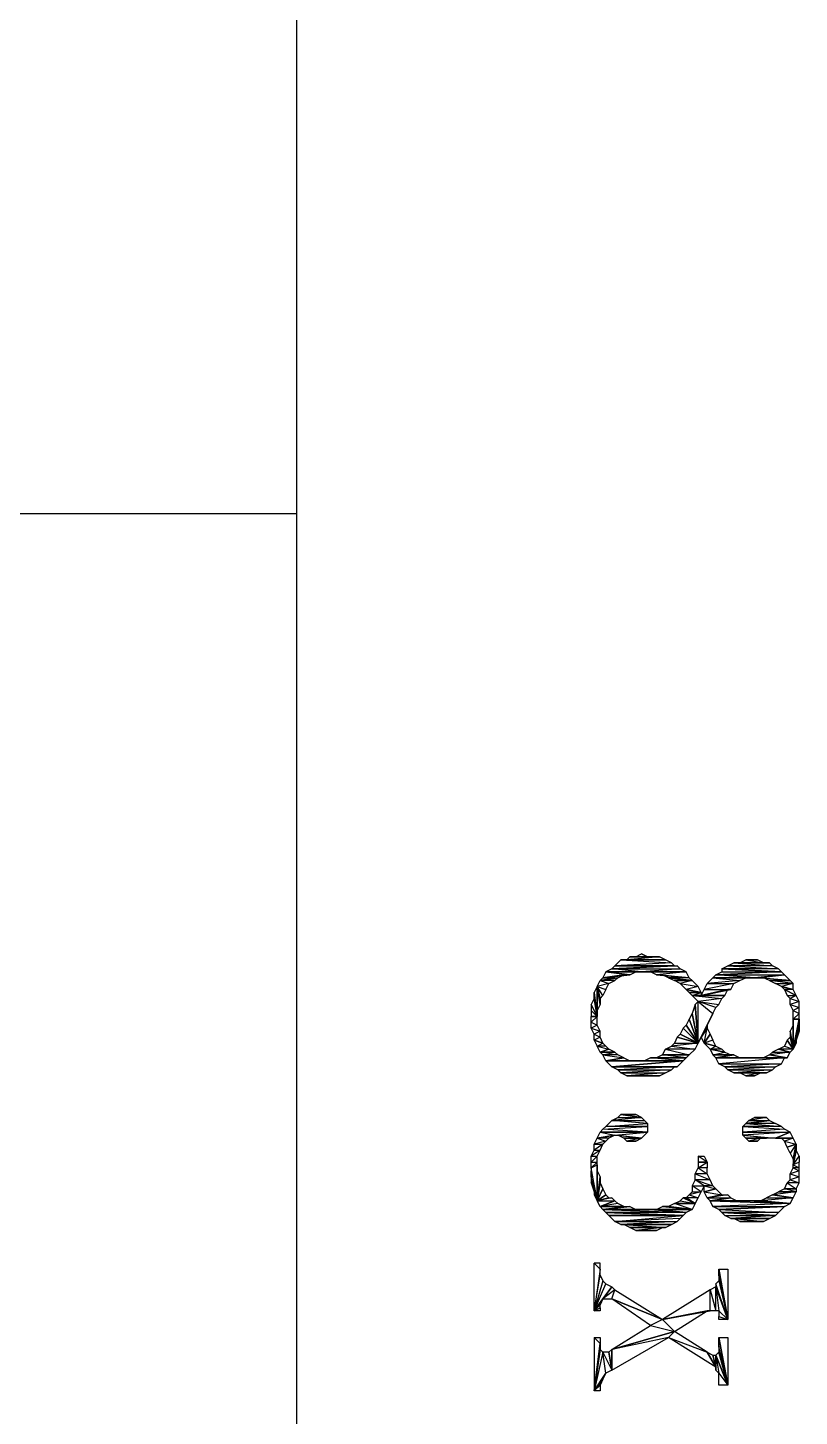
# Model space of a CAD drawing. Extents: x 0 to 7.8, y 0 to 11.
# Drawn here: x 2.111 to 2.76, y 1.374 to 2.541 of the extents above; entities that cross this region are included whole.
import ezdxf

# ---------------------------------------------------------------- set-up
doc = ezdxf.new("R2010")
doc.units = 0
doc.header["$MEASUREMENT"] = 0
doc.linetypes.add('AUSGEZOGEN', pattern=[0])
doc.layers.get('0').update_dxf_attribs({"linetype": 'AUSGEZOGEN'})

msp = doc.modelspace()

# ---------------------------------------------------------------- linework, layer by layer
for points in [[(2.3375, 0.3075), (2.3375, 6.8775), (2.3375, 6.8775), (0.295, 6.8775), (0.295, 6.8775), (0.295, 0.3075), (0.295, 0.3075), (2.3375, 0.3075)], [(2.3375, 2.1325), (0.295, 2.1325)], [(2.6575, 1.7525), (2.6025, 1.75), (2.6025, 1.75), (2.66, 1.75), (2.6575, 1.7525), (2.6575, 1.7525)], [(2.6575, 1.7525), (2.6025, 1.75), (2.6025, 1.75), (2.655, 1.7525), (2.6575, 1.7525)], [(2.6025, 1.75), (2.655, 1.7525), (2.655, 1.7525), (2.605, 1.7525), (2.6025, 1.75), (2.6025, 1.75)], [(2.61, 1.7575), (2.6525, 1.755), (2.6525, 1.755), (2.605, 1.7525), (2.61, 1.7575), (2.61, 1.7575)], [(2.6525, 1.755), (2.605, 1.7525), (2.605, 1.7525), (2.655, 1.7525), (2.6525, 1.755), (2.6525, 1.755)], [(2.615, 1.7575), (2.6475, 1.7575), (2.6475, 1.7575), (2.61, 1.7575), (2.615, 1.7575)], [(2.6475, 1.7575), (2.61, 1.7575), (2.61, 1.7575), (2.6525, 1.755), (2.6475, 1.7575), (2.6475, 1.7575)], [(2.6175, 1.76), (2.6425, 1.76), (2.6425, 1.76), (2.615, 1.7575), (2.6175, 1.76)], [(2.6425, 1.76), (2.615, 1.7575), (2.615, 1.7575), (2.6475, 1.7575), (2.6425, 1.76)], [(2.6225, 1.76), (2.6375, 1.76), (2.6375, 1.76), (2.6175, 1.76), (2.6225, 1.76)], [(2.6375, 1.76), (2.6175, 1.76), (2.6175, 1.76), (2.6425, 1.76), (2.6375, 1.76)], [(2.6275, 1.7625), (2.6325, 1.76), (2.6325, 1.76), (2.6225, 1.76), (2.6275, 1.7625)], [(2.6325, 1.76), (2.6225, 1.76), (2.6225, 1.76), (2.6375, 1.76), (2.6325, 1.76)], [(2.6275, 1.7625), (2.6275, 1.7625), (2.6275, 1.7625), (2.6325, 1.76), (2.6275, 1.7625)], [(2.7, 1.7525), (2.7425, 1.75), (2.7425, 1.75), (2.695, 1.75), (2.7, 1.7525), (2.7, 1.7525)], [(2.705, 1.755), (2.7375, 1.7525), (2.7375, 1.7525), (2.7, 1.7525), (2.705, 1.755), (2.705, 1.755)], [(2.7375, 1.7525), (2.7, 1.7525), (2.7, 1.7525), (2.7425, 1.75), (2.7375, 1.7525), (2.7375, 1.7525)], [(2.735, 1.755), (2.705, 1.755), (2.705, 1.755), (2.7375, 1.7525), (2.735, 1.755)], [(2.71, 1.755), (2.735, 1.755), (2.735, 1.755), (2.705, 1.755), (2.71, 1.755), (2.71, 1.755)], [(2.715, 1.7575), (2.73, 1.755), (2.73, 1.755), (2.71, 1.755), (2.715, 1.7575), (2.715, 1.7575)], [(2.73, 1.755), (2.71, 1.755), (2.71, 1.755), (2.735, 1.755), (2.73, 1.755)], [(2.72, 1.7575), (2.725, 1.7575), (2.725, 1.7575), (2.715, 1.7575), (2.72, 1.7575)], [(2.725, 1.7575), (2.715, 1.7575), (2.715, 1.7575), (2.73, 1.755), (2.725, 1.7575)], [(2.5925, 1.74), (2.6, 1.7375), (2.6, 1.7375), (2.59, 1.735), (2.5925, 1.74), (2.5925, 1.74)], [(2.6075, 1.7425), (2.605, 1.74), (2.605, 1.74), (2.5925, 1.74), (2.6075, 1.7425), (2.6075, 1.7425)], [(2.595, 1.7425), (2.6075, 1.7425), (2.6075, 1.7425), (2.5925, 1.74), (2.595, 1.7425), (2.595, 1.7425)], [(2.605, 1.74), (2.5925, 1.74), (2.5925, 1.74), (2.6, 1.7375), (2.605, 1.74), (2.605, 1.74)], [(2.595, 1.7425), (2.6175, 1.745), (2.6175, 1.745), (2.5975, 1.7475), (2.595, 1.7425), (2.595, 1.7425)], [(2.6125, 1.745), (2.595, 1.7425), (2.595, 1.7425), (2.6075, 1.7425), (2.6125, 1.745), (2.6125, 1.745)], [(2.6125, 1.745), (2.595, 1.7425), (2.595, 1.7425), (2.6175, 1.745), (2.6125, 1.745)], [(2.6275, 1.7475), (2.6025, 1.75), (2.6025, 1.75), (2.5975, 1.7475), (2.6275, 1.7475), (2.6275, 1.7475)], [(2.6225, 1.7475), (2.5975, 1.7475), (2.5975, 1.7475), (2.6175, 1.745), (2.6225, 1.7475), (2.6225, 1.7475)], [(2.6275, 1.7475), (2.6225, 1.7475), (2.6225, 1.7475), (2.5975, 1.7475), (2.6275, 1.7475), (2.6275, 1.7475)], [(2.66, 1.75), (2.6275, 1.7475), (2.6275, 1.7475), (2.6025, 1.75), (2.66, 1.75)], [(2.66, 1.75), (2.6275, 1.7475), (2.6275, 1.7475), (2.665, 1.7475), (2.66, 1.75), (2.66, 1.75)], [(2.6275, 1.7475), (2.63, 1.7475), (2.63, 1.7475), (2.665, 1.7475), (2.6275, 1.7475), (2.6275, 1.7475)], [(2.63, 1.7475), (2.635, 1.7475), (2.635, 1.7475), (2.665, 1.7475), (2.63, 1.7475), (2.63, 1.7475)], [(2.635, 1.7475), (2.665, 1.7475), (2.665, 1.7475), (2.64, 1.745), (2.635, 1.7475), (2.635, 1.7475)], [(2.665, 1.7475), (2.64, 1.745), (2.64, 1.745), (2.6675, 1.7425), (2.665, 1.7475), (2.665, 1.7475)], [(2.64, 1.745), (2.645, 1.745), (2.645, 1.745), (2.6675, 1.7425), (2.64, 1.745), (2.64, 1.745)], [(2.645, 1.745), (2.6675, 1.7425), (2.6675, 1.7425), (2.65, 1.7425), (2.645, 1.745), (2.645, 1.745)], [(2.65, 1.7425), (2.655, 1.74), (2.655, 1.74), (2.67, 1.74), (2.65, 1.7425), (2.65, 1.7425)], [(2.6675, 1.7425), (2.65, 1.7425), (2.65, 1.7425), (2.67, 1.74), (2.6675, 1.7425), (2.6675, 1.7425)], [(2.655, 1.74), (2.67, 1.74), (2.67, 1.74), (2.66, 1.7375), (2.655, 1.74)], [(2.655, 1.74), (2.655, 1.74), (2.655, 1.74), (2.67, 1.74), (2.655, 1.74), (2.655, 1.74)], [(2.67, 1.74), (2.66, 1.7375), (2.66, 1.7375), (2.675, 1.735), (2.67, 1.74), (2.67, 1.74)], [(2.6875, 1.7425), (2.71, 1.74), (2.71, 1.74), (2.6825, 1.7375), (2.6875, 1.7425), (2.6875, 1.7425)], [(2.71, 1.74), (2.6825, 1.7375), (2.6825, 1.7375), (2.705, 1.7375), (2.71, 1.74), (2.71, 1.74)], [(2.7225, 1.7425), (2.69, 1.745), (2.69, 1.745), (2.6875, 1.7425), (2.7225, 1.7425), (2.7225, 1.7425)], [(2.715, 1.7425), (2.6875, 1.7425), (2.6875, 1.7425), (2.71, 1.74), (2.715, 1.7425)], [(2.72, 1.7425), (2.715, 1.7425), (2.715, 1.7425), (2.6875, 1.7425), (2.72, 1.7425), (2.72, 1.7425)], [(2.7225, 1.7425), (2.72, 1.7425), (2.72, 1.7425), (2.6875, 1.7425), (2.7225, 1.7425), (2.7225, 1.7425)], [(2.745, 1.7475), (2.69, 1.745), (2.69, 1.745), (2.7475, 1.745), (2.745, 1.7475), (2.745, 1.7475)], [(2.695, 1.7475), (2.745, 1.7475), (2.745, 1.7475), (2.69, 1.745), (2.695, 1.7475), (2.695, 1.7475)], [(2.7475, 1.745), (2.7225, 1.7425), (2.7225, 1.7425), (2.69, 1.745), (2.7475, 1.745)], [(2.695, 1.75), (2.695, 1.7475), (2.695, 1.7475), (2.745, 1.7475), (2.695, 1.75)], [(2.7425, 1.75), (2.695, 1.75), (2.695, 1.75), (2.745, 1.7475), (2.7425, 1.75), (2.7425, 1.75)], [(2.7225, 1.7425), (2.725, 1.7425), (2.725, 1.7425), (2.7475, 1.745), (2.7225, 1.7425)], [(2.725, 1.7425), (2.7475, 1.745), (2.7475, 1.745), (2.7525, 1.74), (2.725, 1.7425), (2.725, 1.7425)], [(2.725, 1.7425), (2.73, 1.7425), (2.73, 1.7425), (2.7525, 1.74), (2.725, 1.7425), (2.725, 1.7425)], [(2.73, 1.7425), (2.7525, 1.74), (2.7525, 1.74), (2.735, 1.74), (2.73, 1.7425), (2.73, 1.7425)], [(2.74, 1.7375), (2.755, 1.7375), (2.755, 1.7375), (2.735, 1.74), (2.74, 1.7375)], [(2.755, 1.7375), (2.735, 1.74), (2.735, 1.74), (2.7525, 1.74), (2.755, 1.7375), (2.755, 1.7375)], [(2.59, 1.735), (2.5875, 1.73), (2.5875, 1.73), (2.59, 1.71), (2.59, 1.735), (2.59, 1.735)], [(2.59, 1.71), (2.5875, 1.725), (2.5875, 1.725), (2.5875, 1.73), (2.59, 1.71), (2.59, 1.71)], [(2.6, 1.7375), (2.59, 1.735), (2.59, 1.735), (2.5975, 1.7325), (2.6, 1.7375), (2.6, 1.7375)], [(2.5975, 1.7325), (2.595, 1.7275), (2.595, 1.7275), (2.59, 1.735), (2.5975, 1.7325)], [(2.595, 1.7275), (2.59, 1.735), (2.59, 1.735), (2.5925, 1.725), (2.595, 1.7275)], [(2.59, 1.735), (2.5925, 1.725), (2.5925, 1.725), (2.5925, 1.72), (2.59, 1.735), (2.59, 1.735)], [(2.5925, 1.72), (2.59, 1.715), (2.59, 1.715), (2.59, 1.735), (2.5925, 1.72)], [(2.59, 1.715), (2.59, 1.735), (2.59, 1.735), (2.59, 1.71), (2.59, 1.715), (2.59, 1.715)], [(2.66, 1.7375), (2.675, 1.735), (2.675, 1.735), (2.665, 1.7325), (2.66, 1.7375), (2.66, 1.7375)], [(2.675, 1.735), (2.665, 1.7325), (2.665, 1.7325), (2.6775, 1.73), (2.675, 1.735), (2.675, 1.735)], [(2.665, 1.7325), (2.6675, 1.73), (2.6675, 1.73), (2.6775, 1.73), (2.665, 1.7325), (2.665, 1.7325)], [(2.67, 1.7275), (2.6775, 1.73), (2.6775, 1.73), (2.6675, 1.73), (2.67, 1.7275), (2.67, 1.7275)], [(2.6775, 1.7275), (2.67, 1.7275), (2.67, 1.7275), (2.6775, 1.73), (2.6775, 1.7275)], [(2.7, 1.7325), (2.6775, 1.7275), (2.6775, 1.7275), (2.6975, 1.7275), (2.7, 1.7325), (2.7, 1.7325)], [(2.7025, 1.7325), (2.7, 1.7325), (2.7, 1.7325), (2.6775, 1.7275), (2.7025, 1.7325), (2.7025, 1.7325)], [(2.68, 1.7325), (2.7025, 1.7325), (2.7025, 1.7325), (2.6775, 1.7275), (2.68, 1.7325), (2.68, 1.7325)], [(2.705, 1.7375), (2.68, 1.7325), (2.68, 1.7325), (2.7025, 1.7325), (2.705, 1.7375), (2.705, 1.7375)], [(2.6825, 1.7375), (2.705, 1.7375), (2.705, 1.7375), (2.68, 1.7325), (2.6825, 1.7375), (2.6825, 1.7375)], [(2.74, 1.7375), (2.755, 1.7375), (2.755, 1.7375), (2.745, 1.735), (2.74, 1.7375), (2.74, 1.7375)], [(2.755, 1.7375), (2.745, 1.735), (2.745, 1.735), (2.755, 1.7325), (2.755, 1.7375), (2.755, 1.7375)], [(2.745, 1.735), (2.745, 1.735), (2.745, 1.735), (2.755, 1.7325), (2.745, 1.735)], [(2.745, 1.735), (2.755, 1.7325), (2.755, 1.7325), (2.7475, 1.7325), (2.745, 1.735), (2.745, 1.735)], [(2.7475, 1.7325), (2.75, 1.7275), (2.75, 1.7275), (2.7575, 1.7275), (2.7475, 1.7325), (2.7475, 1.7325)], [(2.755, 1.7325), (2.7475, 1.7325), (2.7475, 1.7325), (2.7575, 1.7275), (2.755, 1.7325), (2.755, 1.7325)], [(2.585, 1.72), (2.59, 1.71), (2.59, 1.71), (2.5875, 1.725), (2.585, 1.72)], [(2.585, 1.72), (2.585, 1.715), (2.585, 1.715), (2.59, 1.71), (2.585, 1.72), (2.585, 1.72)], [(2.6775, 1.7275), (2.6975, 1.7275), (2.6975, 1.7275), (2.67, 1.7275), (2.6775, 1.7275)], [(2.6975, 1.7275), (2.67, 1.7275), (2.67, 1.7275), (2.695, 1.725), (2.6975, 1.7275)], [(2.67, 1.7275), (2.695, 1.725), (2.695, 1.725), (2.675, 1.7225), (2.67, 1.7275)], [(2.6725, 1.72), (2.67, 1.7125), (2.67, 1.7125), (2.675, 1.6875), (2.6725, 1.72), (2.6725, 1.72)], [(2.675, 1.7225), (2.6725, 1.72), (2.6725, 1.72), (2.675, 1.6875), (2.675, 1.7225), (2.675, 1.7225)], [(2.695, 1.725), (2.675, 1.7225), (2.675, 1.7225), (2.6925, 1.72), (2.695, 1.725), (2.695, 1.725)], [(2.6925, 1.72), (2.69, 1.7175), (2.69, 1.7175), (2.675, 1.7225), (2.6925, 1.72)], [(2.69, 1.7175), (2.675, 1.7225), (2.675, 1.7225), (2.6875, 1.7125), (2.69, 1.7175)], [(2.675, 1.7225), (2.6875, 1.7125), (2.6875, 1.7125), (2.675, 1.6875), (2.675, 1.7225), (2.675, 1.7225)], [(2.75, 1.7275), (2.7575, 1.7275), (2.7575, 1.7275), (2.7525, 1.725), (2.75, 1.7275)], [(2.7575, 1.7275), (2.7525, 1.725), (2.7525, 1.725), (2.76, 1.7225), (2.7575, 1.7275), (2.7575, 1.7275)], [(2.7525, 1.725), (2.76, 1.7225), (2.76, 1.7225), (2.7525, 1.72), (2.7525, 1.725)], [(2.76, 1.7225), (2.7525, 1.72), (2.7525, 1.72), (2.76, 1.7175), (2.76, 1.7225), (2.76, 1.7225)], [(2.7525, 1.72), (2.76, 1.7175), (2.76, 1.7175), (2.755, 1.715), (2.7525, 1.72)], [(2.76, 1.7175), (2.755, 1.715), (2.755, 1.715), (2.76, 1.7125), (2.76, 1.7175)], [(2.585, 1.715), (2.585, 1.71), (2.585, 1.71), (2.59, 1.71), (2.585, 1.715), (2.585, 1.715)], [(2.585, 1.71), (2.585, 1.71), (2.585, 1.71), (2.59, 1.71), (2.585, 1.71)], [(2.585, 1.71), (2.59, 1.71), (2.59, 1.71), (2.585, 1.705), (2.585, 1.71)], [(2.59, 1.71), (2.585, 1.705), (2.585, 1.705), (2.59, 1.7025), (2.59, 1.71), (2.59, 1.71)], [(2.585, 1.705), (2.59, 1.7025), (2.59, 1.7025), (2.585, 1.7), (2.585, 1.705), (2.585, 1.705)], [(2.6675, 1.7075), (2.665, 1.7025), (2.665, 1.7025), (2.675, 1.6875), (2.6675, 1.7075), (2.6675, 1.7075)], [(2.67, 1.7125), (2.6675, 1.7075), (2.6675, 1.7075), (2.675, 1.6875), (2.67, 1.7125), (2.67, 1.7125)], [(2.6875, 1.7125), (2.685, 1.7075), (2.685, 1.7075), (2.675, 1.6875), (2.6875, 1.7125), (2.6875, 1.7125)], [(2.685, 1.7075), (2.6825, 1.7025), (2.6825, 1.7025), (2.675, 1.6875), (2.685, 1.7075), (2.685, 1.7075)], [(2.755, 1.715), (2.76, 1.7125), (2.76, 1.7125), (2.755, 1.7075), (2.755, 1.715)], [(2.76, 1.7125), (2.755, 1.7075), (2.755, 1.7075), (2.76, 1.7075), (2.76, 1.7125), (2.76, 1.7125)], [(2.755, 1.6825), (2.755, 1.7025), (2.755, 1.7025), (2.755, 1.7075), (2.755, 1.6825), (2.755, 1.6825)], [(2.76, 1.7025), (2.755, 1.6825), (2.755, 1.6825), (2.76, 1.7075), (2.76, 1.7025)], [(2.755, 1.6825), (2.76, 1.7075), (2.76, 1.7075), (2.755, 1.7075), (2.755, 1.6825), (2.755, 1.6825)], [(2.59, 1.7025), (2.585, 1.7), (2.585, 1.7), (2.5925, 1.6975), (2.59, 1.7025), (2.59, 1.7025)], [(2.585, 1.7), (2.5925, 1.6975), (2.5925, 1.6975), (2.5875, 1.695), (2.585, 1.7)], [(2.5925, 1.6975), (2.5875, 1.695), (2.5875, 1.695), (2.5925, 1.6925), (2.5925, 1.6975), (2.5925, 1.6975)], [(2.5875, 1.695), (2.5925, 1.6925), (2.5925, 1.6925), (2.5875, 1.69), (2.5875, 1.695)], [(2.66, 1.695), (2.6575, 1.6925), (2.6575, 1.6925), (2.675, 1.6875), (2.66, 1.695), (2.66, 1.695)], [(2.6625, 1.7), (2.66, 1.695), (2.66, 1.695), (2.675, 1.6875), (2.6625, 1.7), (2.6625, 1.7)], [(2.665, 1.7025), (2.6625, 1.7), (2.6625, 1.7), (2.675, 1.6875), (2.665, 1.7025), (2.665, 1.7025)], [(2.6825, 1.7025), (2.6775, 1.6925), (2.6775, 1.6925), (2.675, 1.6875), (2.6825, 1.7025), (2.6825, 1.7025)], [(2.6825, 1.7025), (2.6825, 1.7), (2.6825, 1.7), (2.6775, 1.6925), (2.6825, 1.7025)], [(2.6825, 1.7), (2.6775, 1.6925), (2.6775, 1.6925), (2.68, 1.6875), (2.6825, 1.7), (2.6825, 1.7)], [(2.6825, 1.7), (2.685, 1.695), (2.685, 1.695), (2.68, 1.6875), (2.6825, 1.7), (2.6825, 1.7)], [(2.685, 1.695), (2.6875, 1.69), (2.6875, 1.69), (2.68, 1.6875), (2.685, 1.695), (2.685, 1.695)], [(2.7525, 1.6975), (2.755, 1.6825), (2.755, 1.6825), (2.755, 1.7025), (2.7525, 1.6975)], [(2.7525, 1.6975), (2.7525, 1.6925), (2.7525, 1.6925), (2.755, 1.6825), (2.7525, 1.6975), (2.7525, 1.6975)], [(2.76, 1.7025), (2.76, 1.6975), (2.76, 1.6975), (2.755, 1.6825), (2.76, 1.7025), (2.76, 1.7025)], [(2.755, 1.6825), (2.7575, 1.6925), (2.7575, 1.6925), (2.76, 1.6975), (2.755, 1.6825), (2.755, 1.6825)], [(2.5925, 1.6925), (2.5875, 1.69), (2.5875, 1.69), (2.595, 1.6875), (2.5925, 1.6925), (2.5925, 1.6925)], [(2.59, 1.685), (2.595, 1.6875), (2.595, 1.6875), (2.5875, 1.69), (2.59, 1.685), (2.59, 1.685)], [(2.5975, 1.685), (2.59, 1.685), (2.59, 1.685), (2.595, 1.6875), (2.5975, 1.685)], [(2.59, 1.685), (2.6, 1.6825), (2.6, 1.6825), (2.5925, 1.68), (2.59, 1.685), (2.59, 1.685)], [(2.5975, 1.685), (2.59, 1.685), (2.59, 1.685), (2.6, 1.6825), (2.5975, 1.685), (2.5975, 1.685)], [(2.6, 1.6825), (2.6, 1.6825), (2.6, 1.6825), (2.5925, 1.68), (2.6, 1.6825)], [(2.6, 1.6825), (2.5925, 1.68), (2.5925, 1.68), (2.605, 1.68), (2.6, 1.6825), (2.6, 1.6825)], [(2.6475, 1.6825), (2.6675, 1.6775), (2.6675, 1.6775), (2.645, 1.6775), (2.6475, 1.6825), (2.6475, 1.6825)], [(2.6525, 1.685), (2.6725, 1.6825), (2.6725, 1.6825), (2.6475, 1.6825), (2.6525, 1.685), (2.6525, 1.685)], [(2.6725, 1.6825), (2.6475, 1.6825), (2.6475, 1.6825), (2.6675, 1.6775), (2.6725, 1.6825), (2.6725, 1.6825)], [(2.655, 1.6875), (2.675, 1.6875), (2.675, 1.6875), (2.6525, 1.685), (2.655, 1.6875)], [(2.675, 1.6875), (2.6525, 1.685), (2.6525, 1.685), (2.6725, 1.6825), (2.675, 1.6875), (2.675, 1.6875)], [(2.6575, 1.6925), (2.655, 1.6875), (2.655, 1.6875), (2.675, 1.6875), (2.6575, 1.6925), (2.6575, 1.6925)], [(2.6775, 1.6925), (2.6775, 1.6925), (2.6775, 1.6925), (2.68, 1.6875), (2.6775, 1.6925), (2.6775, 1.6925)], [(2.6875, 1.69), (2.68, 1.6875), (2.68, 1.6875), (2.69, 1.685), (2.6875, 1.69), (2.6875, 1.69)], [(2.685, 1.6825), (2.69, 1.685), (2.69, 1.685), (2.68, 1.6875), (2.685, 1.6825), (2.685, 1.6825)], [(2.695, 1.6825), (2.685, 1.6825), (2.685, 1.6825), (2.69, 1.685), (2.695, 1.6825)], [(2.6875, 1.6775), (2.6975, 1.68), (2.6975, 1.68), (2.685, 1.6825), (2.6875, 1.6775), (2.6875, 1.6775)], [(2.695, 1.6825), (2.685, 1.6825), (2.685, 1.6825), (2.6975, 1.68), (2.695, 1.6825), (2.695, 1.6825)], [(2.7425, 1.6825), (2.7375, 1.68), (2.7375, 1.68), (2.7525, 1.68), (2.7425, 1.6825), (2.7425, 1.6825)], [(2.7475, 1.685), (2.755, 1.6825), (2.755, 1.6825), (2.7425, 1.6825), (2.7475, 1.685)], [(2.755, 1.6825), (2.7425, 1.6825), (2.7425, 1.6825), (2.7525, 1.68), (2.755, 1.6825)], [(2.7425, 1.6825), (2.7525, 1.68), (2.7525, 1.68), (2.7425, 1.6825), (2.7425, 1.6825), (2.7425, 1.6825)], [(2.75, 1.69), (2.7475, 1.685), (2.7475, 1.685), (2.755, 1.6825), (2.75, 1.69), (2.75, 1.69)], [(2.7525, 1.6925), (2.75, 1.69), (2.75, 1.69), (2.755, 1.6825), (2.7525, 1.6925), (2.7525, 1.6925)], [(2.7575, 1.6875), (2.755, 1.6825), (2.755, 1.6825), (2.7575, 1.6925), (2.7575, 1.6875)], [(2.595, 1.6775), (2.605, 1.68), (2.605, 1.68), (2.5925, 1.68), (2.595, 1.6775), (2.595, 1.6775)], [(2.6075, 1.6775), (2.595, 1.6775), (2.595, 1.6775), (2.605, 1.68), (2.6075, 1.6775)], [(2.6075, 1.6775), (2.595, 1.6775), (2.595, 1.6775), (2.6125, 1.675), (2.6075, 1.6775)], [(2.595, 1.6775), (2.6125, 1.675), (2.6125, 1.675), (2.5975, 1.6725), (2.595, 1.6775), (2.595, 1.6775)], [(2.6125, 1.675), (2.6175, 1.6725), (2.6175, 1.6725), (2.5975, 1.6725), (2.6125, 1.675), (2.6125, 1.675)], [(2.6225, 1.6725), (2.5975, 1.6725), (2.5975, 1.6725), (2.625, 1.6725), (2.6225, 1.6725)], [(2.5975, 1.6725), (2.625, 1.6725), (2.625, 1.6725), (2.5975, 1.6725), (2.5975, 1.6725)], [(2.625, 1.6725), (2.5975, 1.6725), (2.5975, 1.6725), (2.6625, 1.6725), (2.625, 1.6725)], [(2.5975, 1.6725), (2.6625, 1.6725), (2.6625, 1.6725), (2.6025, 1.6675), (2.5975, 1.6725), (2.5975, 1.6725)], [(2.6175, 1.6725), (2.6225, 1.6725), (2.6225, 1.6725), (2.5975, 1.6725), (2.6175, 1.6725), (2.6175, 1.6725)], [(2.6625, 1.6725), (2.6575, 1.6675), (2.6575, 1.6675), (2.6025, 1.6675), (2.6625, 1.6725)], [(2.63, 1.6725), (2.625, 1.6725), (2.625, 1.6725), (2.6625, 1.6725), (2.63, 1.6725), (2.63, 1.6725)], [(2.63, 1.6725), (2.6625, 1.6725), (2.6625, 1.6725), (2.635, 1.675), (2.63, 1.6725)], [(2.6625, 1.6725), (2.635, 1.675), (2.635, 1.675), (2.665, 1.675), (2.6625, 1.6725), (2.6625, 1.6725)], [(2.64, 1.675), (2.665, 1.675), (2.665, 1.675), (2.635, 1.675), (2.64, 1.675), (2.64, 1.675)], [(2.64, 1.675), (2.665, 1.675), (2.665, 1.675), (2.645, 1.6775), (2.64, 1.675)], [(2.665, 1.675), (2.645, 1.6775), (2.645, 1.6775), (2.6675, 1.6775), (2.665, 1.675), (2.665, 1.675)], [(2.7025, 1.6775), (2.6875, 1.6775), (2.6875, 1.6775), (2.6975, 1.68), (2.7025, 1.6775)], [(2.7025, 1.6775), (2.6875, 1.6775), (2.6875, 1.6775), (2.705, 1.6775), (2.7025, 1.6775)], [(2.6875, 1.6775), (2.705, 1.6775), (2.705, 1.6775), (2.69, 1.675), (2.6875, 1.6775), (2.6875, 1.6775)], [(2.705, 1.6775), (2.71, 1.675), (2.71, 1.675), (2.69, 1.675), (2.705, 1.6775), (2.705, 1.6775)], [(2.715, 1.675), (2.72, 1.675), (2.72, 1.675), (2.69, 1.675), (2.715, 1.675)], [(2.72, 1.675), (2.69, 1.675), (2.69, 1.675), (2.7475, 1.675), (2.72, 1.675)], [(2.69, 1.675), (2.7475, 1.675), (2.7475, 1.675), (2.6925, 1.67), (2.69, 1.675)], [(2.71, 1.675), (2.715, 1.675), (2.715, 1.675), (2.69, 1.675), (2.71, 1.675), (2.71, 1.675)], [(2.7475, 1.675), (2.6925, 1.67), (2.6925, 1.67), (2.745, 1.67), (2.7475, 1.675)], [(2.6925, 1.67), (2.745, 1.67), (2.745, 1.67), (2.6975, 1.6675), (2.6925, 1.67)], [(2.745, 1.67), (2.6975, 1.6675), (2.6975, 1.6675), (2.74, 1.6675), (2.745, 1.67)], [(2.72, 1.675), (2.7475, 1.675), (2.7475, 1.675), (2.725, 1.675), (2.72, 1.675)], [(2.7475, 1.675), (2.725, 1.675), (2.725, 1.675), (2.75, 1.675), (2.7475, 1.675), (2.7475, 1.675)], [(2.73, 1.675), (2.75, 1.675), (2.75, 1.675), (2.725, 1.675), (2.73, 1.675), (2.73, 1.675)], [(2.735, 1.6775), (2.73, 1.675), (2.73, 1.675), (2.75, 1.675), (2.735, 1.6775), (2.735, 1.6775)], [(2.7375, 1.68), (2.7525, 1.68), (2.7525, 1.68), (2.735, 1.6775), (2.7375, 1.68)], [(2.7525, 1.68), (2.735, 1.6775), (2.735, 1.6775), (2.75, 1.675), (2.7525, 1.68), (2.7525, 1.68)], [(2.6575, 1.6675), (2.6025, 1.6675), (2.6025, 1.6675), (2.655, 1.6675), (2.6575, 1.6675)], [(2.6025, 1.6675), (2.655, 1.6675), (2.655, 1.6675), (2.6075, 1.665), (2.6025, 1.6675)], [(2.655, 1.6675), (2.6075, 1.665), (2.6075, 1.665), (2.6525, 1.665), (2.655, 1.6675)], [(2.6075, 1.665), (2.6525, 1.665), (2.6525, 1.665), (2.61, 1.6625), (2.6075, 1.665)], [(2.6525, 1.665), (2.61, 1.6625), (2.61, 1.6625), (2.6475, 1.6625), (2.6525, 1.665)], [(2.61, 1.6625), (2.6475, 1.6625), (2.6475, 1.6625), (2.615, 1.66), (2.61, 1.6625)], [(2.6475, 1.6625), (2.615, 1.66), (2.615, 1.66), (2.6425, 1.66), (2.6475, 1.6625)], [(2.615, 1.66), (2.6425, 1.66), (2.6425, 1.66), (2.62, 1.66), (2.615, 1.66)], [(2.6425, 1.66), (2.62, 1.66), (2.62, 1.66), (2.6375, 1.66), (2.6425, 1.66)], [(2.62, 1.66), (2.6375, 1.66), (2.6375, 1.66), (2.625, 1.66), (2.62, 1.66)], [(2.6375, 1.66), (2.625, 1.66), (2.625, 1.66), (2.6325, 1.66), (2.6375, 1.66)], [(2.625, 1.66), (2.6325, 1.66), (2.6325, 1.66), (2.63, 1.66), (2.625, 1.66), (2.625, 1.66)], [(2.6975, 1.6675), (2.74, 1.6675), (2.74, 1.6675), (2.7, 1.665), (2.6975, 1.6675)], [(2.74, 1.6675), (2.7, 1.665), (2.7, 1.665), (2.7375, 1.665), (2.74, 1.6675)], [(2.7, 1.665), (2.7375, 1.665), (2.7375, 1.665), (2.705, 1.6625), (2.7, 1.665)], [(2.7375, 1.665), (2.705, 1.6625), (2.705, 1.6625), (2.7325, 1.6625), (2.7375, 1.665)], [(2.705, 1.6625), (2.7325, 1.6625), (2.7325, 1.6625), (2.71, 1.6625), (2.705, 1.6625)], [(2.7325, 1.6625), (2.71, 1.6625), (2.71, 1.6625), (2.7275, 1.6625), (2.7325, 1.6625)], [(2.71, 1.6625), (2.7275, 1.6625), (2.7275, 1.6625), (2.715, 1.66), (2.71, 1.6625)], [(2.7275, 1.6625), (2.715, 1.66), (2.715, 1.66), (2.7225, 1.66), (2.7275, 1.6625)], [(2.715, 1.66), (2.7225, 1.66), (2.7225, 1.66), (2.72, 1.66), (2.715, 1.66), (2.715, 1.66)], [(2.6025, 1.6225), (2.63, 1.6225), (2.63, 1.6225), (2.6275, 1.625), (2.6025, 1.6225), (2.6025, 1.6225)], [(2.6075, 1.625), (2.6275, 1.625), (2.6275, 1.625), (2.6025, 1.6225), (2.6075, 1.625), (2.6075, 1.625)], [(2.61, 1.6275), (2.6075, 1.625), (2.6075, 1.625), (2.6275, 1.625), (2.61, 1.6275)], [(2.615, 1.6275), (2.6225, 1.6275), (2.6225, 1.6275), (2.61, 1.6275), (2.615, 1.6275)], [(2.6225, 1.6275), (2.61, 1.6275), (2.61, 1.6275), (2.6275, 1.625), (2.6225, 1.6275), (2.6225, 1.6275)], [(2.6175, 1.6275), (2.615, 1.6275), (2.615, 1.6275), (2.6225, 1.6275), (2.6175, 1.6275)], [(2.7225, 1.625), (2.7325, 1.625), (2.7325, 1.625), (2.7175, 1.6225), (2.7225, 1.625)], [(2.7325, 1.625), (2.7175, 1.6225), (2.7175, 1.6225), (2.735, 1.6225), (2.7325, 1.625)], [(2.7275, 1.625), (2.7225, 1.625), (2.7225, 1.625), (2.7325, 1.625), (2.7275, 1.625)], [(2.5925, 1.6125), (2.605, 1.61), (2.605, 1.61), (2.59, 1.6075), (2.5925, 1.6125), (2.5925, 1.6125)], [(2.5925, 1.6125), (2.6325, 1.6125), (2.6325, 1.6125), (2.595, 1.615), (2.5925, 1.6125)], [(2.605, 1.61), (2.6325, 1.6125), (2.6325, 1.6125), (2.5925, 1.6125), (2.605, 1.61), (2.605, 1.61)], [(2.6325, 1.6125), (2.595, 1.615), (2.595, 1.615), (2.6325, 1.6175), (2.6325, 1.6125)], [(2.595, 1.615), (2.6325, 1.6175), (2.6325, 1.6175), (2.5975, 1.6175), (2.595, 1.615)], [(2.5975, 1.6175), (2.6325, 1.62), (2.6325, 1.62), (2.6025, 1.6225), (2.5975, 1.6175)], [(2.6325, 1.6175), (2.5975, 1.6175), (2.5975, 1.6175), (2.6325, 1.62), (2.6325, 1.6175)], [(2.6325, 1.62), (2.6025, 1.6225), (2.6025, 1.6225), (2.63, 1.6225), (2.6325, 1.62)], [(2.6275, 1.6075), (2.605, 1.61), (2.605, 1.61), (2.6325, 1.6125), (2.6275, 1.6075)], [(2.715, 1.62), (2.745, 1.6175), (2.745, 1.6175), (2.7125, 1.6175), (2.715, 1.62)], [(2.745, 1.6175), (2.7125, 1.6175), (2.7125, 1.6175), (2.7475, 1.615), (2.745, 1.6175)], [(2.7125, 1.6175), (2.7475, 1.615), (2.7475, 1.615), (2.7125, 1.6125), (2.7125, 1.6175)], [(2.7475, 1.615), (2.7125, 1.6125), (2.7125, 1.6125), (2.7525, 1.6125), (2.7475, 1.615)], [(2.7125, 1.61), (2.74, 1.6075), (2.74, 1.6075), (2.7525, 1.6125), (2.7125, 1.61)], [(2.7125, 1.6125), (2.7525, 1.6125), (2.7525, 1.6125), (2.7125, 1.61), (2.7125, 1.6125), (2.7125, 1.6125)], [(2.735, 1.6225), (2.74, 1.62), (2.74, 1.62), (2.715, 1.62), (2.735, 1.6225)], [(2.7175, 1.6225), (2.735, 1.6225), (2.735, 1.6225), (2.715, 1.62), (2.7175, 1.6225), (2.7175, 1.6225)], [(2.74, 1.62), (2.715, 1.62), (2.715, 1.62), (2.745, 1.6175), (2.74, 1.62)], [(2.74, 1.6075), (2.7525, 1.6125), (2.7525, 1.6125), (2.74, 1.6075), (2.74, 1.6075)], [(2.7525, 1.6125), (2.74, 1.6075), (2.74, 1.6075), (2.755, 1.6075), (2.7525, 1.6125), (2.7525, 1.6125)], [(2.59, 1.6075), (2.5975, 1.605), (2.5975, 1.605), (2.5875, 1.6025), (2.59, 1.6075), (2.59, 1.6075)], [(2.5975, 1.605), (2.5875, 1.6025), (2.5875, 1.6025), (2.595, 1.6025), (2.5975, 1.605)], [(2.5875, 1.6025), (2.595, 1.6025), (2.595, 1.6025), (2.5875, 1.5975), (2.5875, 1.6025)], [(2.595, 1.6025), (2.5875, 1.5975), (2.5875, 1.5975), (2.5925, 1.5975), (2.595, 1.6025)], [(2.605, 1.61), (2.6, 1.6075), (2.6, 1.6075), (2.59, 1.6075), (2.605, 1.61), (2.605, 1.61)], [(2.6, 1.6075), (2.59, 1.6075), (2.59, 1.6075), (2.5975, 1.605), (2.6, 1.6075), (2.6, 1.6075)], [(2.6075, 1.61), (2.6275, 1.6075), (2.6275, 1.6075), (2.605, 1.61), (2.6075, 1.61)], [(2.6075, 1.61), (2.6275, 1.6075), (2.6275, 1.6075), (2.6125, 1.6075), (2.6075, 1.61), (2.6075, 1.61)], [(2.6125, 1.6075), (2.6275, 1.6075), (2.6275, 1.6075), (2.615, 1.605), (2.6125, 1.6075)], [(2.6275, 1.6075), (2.6125, 1.6075), (2.6125, 1.6075), (2.6275, 1.6075), (2.6275, 1.6075), (2.6275, 1.6075)], [(2.6275, 1.6075), (2.615, 1.605), (2.615, 1.605), (2.6225, 1.605), (2.6275, 1.6075)], [(2.615, 1.605), (2.6225, 1.605), (2.6225, 1.605), (2.62, 1.605), (2.615, 1.605), (2.615, 1.605)], [(2.74, 1.6075), (2.7325, 1.6075), (2.7325, 1.6075), (2.7125, 1.61), (2.74, 1.6075)], [(2.7325, 1.6075), (2.7125, 1.61), (2.7125, 1.61), (2.715, 1.6075), (2.7325, 1.6075), (2.7325, 1.6075)], [(2.73, 1.6075), (2.715, 1.6075), (2.715, 1.6075), (2.7275, 1.6075), (2.73, 1.6075)], [(2.715, 1.6075), (2.7275, 1.6075), (2.7275, 1.6075), (2.7175, 1.605), (2.715, 1.6075)], [(2.7325, 1.6075), (2.73, 1.6075), (2.73, 1.6075), (2.715, 1.6075), (2.7325, 1.6075), (2.7325, 1.6075)], [(2.7275, 1.6075), (2.7175, 1.605), (2.7175, 1.605), (2.725, 1.605), (2.7275, 1.6075)], [(2.7175, 1.605), (2.725, 1.605), (2.725, 1.605), (2.7225, 1.605), (2.7175, 1.605), (2.7175, 1.605)], [(2.74, 1.6075), (2.745, 1.6075), (2.745, 1.6075), (2.755, 1.6075), (2.74, 1.6075), (2.74, 1.6075)], [(2.745, 1.6075), (2.755, 1.6075), (2.755, 1.6075), (2.7475, 1.605), (2.745, 1.6075)], [(2.755, 1.6075), (2.7475, 1.605), (2.7475, 1.605), (2.7575, 1.6025), (2.755, 1.6075), (2.755, 1.6075)], [(2.7475, 1.605), (2.7575, 1.6025), (2.7575, 1.6025), (2.75, 1.6), (2.7475, 1.605), (2.7475, 1.605)], [(2.75, 1.6), (2.75, 1.6), (2.75, 1.6), (2.7575, 1.6025), (2.75, 1.6)], [(2.75, 1.6), (2.7575, 1.6025), (2.7575, 1.6025), (2.7525, 1.595), (2.75, 1.6)], [(2.7575, 1.6025), (2.7525, 1.595), (2.7525, 1.595), (2.755, 1.59), (2.7575, 1.6025), (2.7575, 1.6025)], [(2.7575, 1.6025), (2.755, 1.59), (2.755, 1.59), (2.755, 1.585), (2.7575, 1.6025), (2.7575, 1.6025)], [(2.7575, 1.6025), (2.7575, 1.5975), (2.7575, 1.5975), (2.755, 1.585), (2.7575, 1.6025), (2.7575, 1.6025)], [(2.5875, 1.5975), (2.5925, 1.5975), (2.5925, 1.5975), (2.585, 1.5925), (2.5875, 1.5975)], [(2.5925, 1.5975), (2.585, 1.5925), (2.585, 1.5925), (2.59, 1.5925), (2.5925, 1.5975)], [(2.585, 1.5925), (2.59, 1.5925), (2.59, 1.5925), (2.585, 1.5875), (2.585, 1.5925)], [(2.59, 1.5925), (2.585, 1.5875), (2.585, 1.5875), (2.59, 1.5875), (2.59, 1.5925)], [(2.675, 1.5875), (2.6825, 1.5875), (2.6825, 1.5875), (2.675, 1.5925), (2.675, 1.5875)], [(2.6825, 1.5875), (2.675, 1.5925), (2.675, 1.5925), (2.68, 1.5925), (2.6825, 1.5875), (2.6825, 1.5875)], [(2.755, 1.585), (2.76, 1.5925), (2.76, 1.5925), (2.7575, 1.5975), (2.755, 1.585), (2.755, 1.585)], [(2.76, 1.5875), (2.755, 1.585), (2.755, 1.585), (2.76, 1.5925), (2.76, 1.5875)], [(2.585, 1.5825), (2.59, 1.585), (2.59, 1.585), (2.59, 1.5875), (2.585, 1.5825), (2.585, 1.5825)], [(2.585, 1.5875), (2.59, 1.5875), (2.59, 1.5875), (2.585, 1.5825), (2.585, 1.5875), (2.585, 1.5875)], [(2.59, 1.555), (2.585, 1.5825), (2.585, 1.5825), (2.59, 1.585), (2.59, 1.555)], [(2.585, 1.58), (2.59, 1.555), (2.59, 1.555), (2.585, 1.5825), (2.585, 1.58)], [(2.59, 1.555), (2.585, 1.575), (2.585, 1.575), (2.585, 1.58), (2.59, 1.555), (2.59, 1.555)], [(2.59, 1.585), (2.59, 1.58), (2.59, 1.58), (2.59, 1.555), (2.59, 1.585), (2.59, 1.585)], [(2.59, 1.58), (2.5925, 1.575), (2.5925, 1.575), (2.59, 1.555), (2.59, 1.58), (2.59, 1.58)], [(2.675, 1.5825), (2.6825, 1.5775), (2.6825, 1.5775), (2.6725, 1.5775), (2.675, 1.5825), (2.675, 1.5825)], [(2.6825, 1.5775), (2.6725, 1.5775), (2.6725, 1.5775), (2.685, 1.5725), (2.6825, 1.5775)], [(2.6725, 1.5775), (2.685, 1.5725), (2.685, 1.5725), (2.6725, 1.5725), (2.6725, 1.5775), (2.6725, 1.5775)], [(2.6825, 1.5825), (2.675, 1.5825), (2.675, 1.5825), (2.6825, 1.5875), (2.6825, 1.5825)], [(2.675, 1.5825), (2.6825, 1.5875), (2.6825, 1.5875), (2.675, 1.5875), (2.675, 1.5825), (2.675, 1.5825)], [(2.6825, 1.5825), (2.675, 1.5825), (2.675, 1.5825), (2.6825, 1.5775), (2.6825, 1.5825)], [(2.755, 1.5825), (2.76, 1.58), (2.76, 1.58), (2.7525, 1.5775), (2.755, 1.5825), (2.755, 1.5825)], [(2.76, 1.58), (2.7525, 1.5775), (2.7525, 1.5775), (2.76, 1.575), (2.76, 1.58), (2.76, 1.58)], [(2.7525, 1.5775), (2.76, 1.575), (2.76, 1.575), (2.7525, 1.5725), (2.7525, 1.5775), (2.7525, 1.5775)], [(2.76, 1.5875), (2.755, 1.585), (2.755, 1.585), (2.76, 1.5825), (2.76, 1.5875), (2.76, 1.5875)], [(2.755, 1.585), (2.76, 1.5825), (2.76, 1.5825), (2.755, 1.5825), (2.755, 1.585), (2.755, 1.585)], [(2.76, 1.5825), (2.755, 1.5825), (2.755, 1.5825), (2.76, 1.58), (2.76, 1.5825)], [(2.585, 1.57), (2.59, 1.555), (2.59, 1.555), (2.585, 1.575), (2.585, 1.57)], [(2.59, 1.555), (2.5875, 1.565), (2.5875, 1.565), (2.585, 1.57), (2.59, 1.555), (2.59, 1.555)], [(2.5875, 1.56), (2.59, 1.555), (2.59, 1.555), (2.5875, 1.565), (2.5875, 1.56)], [(2.5925, 1.575), (2.5925, 1.57), (2.5925, 1.57), (2.59, 1.555), (2.5925, 1.575), (2.5925, 1.575)], [(2.5925, 1.57), (2.595, 1.565), (2.595, 1.565), (2.59, 1.555), (2.5925, 1.57), (2.5925, 1.57)], [(2.595, 1.565), (2.5975, 1.56), (2.5975, 1.56), (2.59, 1.555), (2.595, 1.565), (2.595, 1.565)], [(2.68, 1.5675), (2.6725, 1.5725), (2.6725, 1.5725), (2.67, 1.5675), (2.68, 1.5675), (2.68, 1.5675)], [(2.67, 1.5625), (2.6775, 1.5625), (2.6775, 1.5625), (2.67, 1.5675), (2.67, 1.5625)], [(2.6775, 1.5625), (2.67, 1.5675), (2.67, 1.5675), (2.68, 1.5675), (2.6775, 1.5625), (2.6775, 1.5625)], [(2.6875, 1.5675), (2.68, 1.5675), (2.68, 1.5675), (2.6725, 1.5725), (2.6875, 1.5675)], [(2.685, 1.5725), (2.6725, 1.5725), (2.6725, 1.5725), (2.6875, 1.5675), (2.685, 1.5725), (2.685, 1.5725)], [(2.6875, 1.5675), (2.68, 1.5675), (2.68, 1.5675), (2.69, 1.565), (2.6875, 1.5675)], [(2.68, 1.5675), (2.69, 1.565), (2.69, 1.565), (2.68, 1.5625), (2.68, 1.5675), (2.68, 1.5675)], [(2.69, 1.565), (2.68, 1.5625), (2.68, 1.5625), (2.695, 1.56), (2.69, 1.565)], [(2.69, 1.565), (2.69, 1.565), (2.69, 1.565), (2.68, 1.5625), (2.69, 1.565), (2.69, 1.565)], [(2.7425, 1.5625), (2.7575, 1.5625), (2.7575, 1.5625), (2.7475, 1.565), (2.7425, 1.5625)], [(2.75, 1.57), (2.7575, 1.565), (2.7575, 1.565), (2.7475, 1.565), (2.75, 1.57), (2.75, 1.57)], [(2.7575, 1.5625), (2.7475, 1.565), (2.7475, 1.565), (2.7575, 1.565), (2.7575, 1.5625), (2.7575, 1.5625)], [(2.7525, 1.5725), (2.76, 1.57), (2.76, 1.57), (2.75, 1.57), (2.7525, 1.5725), (2.7525, 1.5725)], [(2.76, 1.57), (2.75, 1.57), (2.75, 1.57), (2.7575, 1.565), (2.76, 1.57), (2.76, 1.57)], [(2.76, 1.575), (2.7525, 1.5725), (2.7525, 1.5725), (2.76, 1.57), (2.76, 1.575), (2.76, 1.575)], [(2.5975, 1.56), (2.6, 1.5575), (2.6, 1.5575), (2.59, 1.555), (2.5975, 1.56), (2.5975, 1.56)], [(2.6025, 1.5575), (2.59, 1.555), (2.59, 1.555), (2.605, 1.555), (2.6025, 1.5575), (2.6025, 1.5575)], [(2.6, 1.5575), (2.6025, 1.5575), (2.6025, 1.5575), (2.59, 1.555), (2.6, 1.5575), (2.6, 1.5575)], [(2.59, 1.555), (2.605, 1.555), (2.605, 1.555), (2.5925, 1.55), (2.59, 1.555), (2.59, 1.555)], [(2.605, 1.555), (2.6075, 1.5525), (2.6075, 1.5525), (2.5925, 1.55), (2.605, 1.555), (2.605, 1.555)], [(2.66, 1.555), (2.6725, 1.5525), (2.6725, 1.5525), (2.655, 1.5525), (2.66, 1.555), (2.66, 1.555)], [(2.6625, 1.5575), (2.66, 1.555), (2.66, 1.555), (2.6725, 1.5525), (2.6625, 1.5575), (2.6625, 1.5575)], [(2.665, 1.5575), (2.6625, 1.5575), (2.6625, 1.5575), (2.6725, 1.5525), (2.665, 1.5575), (2.665, 1.5575)], [(2.6675, 1.56), (2.675, 1.5575), (2.675, 1.5575), (2.665, 1.5575), (2.6675, 1.56), (2.6675, 1.56)], [(2.675, 1.5575), (2.665, 1.5575), (2.665, 1.5575), (2.6725, 1.5525), (2.675, 1.5575), (2.675, 1.5575)], [(2.67, 1.5625), (2.6775, 1.5625), (2.6775, 1.5625), (2.6675, 1.56), (2.67, 1.5625)], [(2.6775, 1.5625), (2.6675, 1.56), (2.6675, 1.56), (2.675, 1.5575), (2.6775, 1.5625), (2.6775, 1.5625)], [(2.68, 1.5625), (2.695, 1.56), (2.695, 1.56), (2.6825, 1.5575), (2.68, 1.5625), (2.68, 1.5625)], [(2.7, 1.56), (2.6825, 1.5575), (2.6825, 1.5575), (2.7025, 1.5575), (2.7, 1.56)], [(2.695, 1.56), (2.7, 1.56), (2.7, 1.56), (2.6825, 1.5575), (2.695, 1.56), (2.695, 1.56)], [(2.6825, 1.5575), (2.7025, 1.5575), (2.7025, 1.5575), (2.685, 1.555), (2.6825, 1.5575), (2.6825, 1.5575)], [(2.7025, 1.5575), (2.7075, 1.555), (2.7075, 1.555), (2.685, 1.555), (2.7025, 1.5575), (2.7025, 1.5575)], [(2.685, 1.555), (2.7525, 1.5525), (2.7525, 1.5525), (2.6875, 1.55), (2.685, 1.555), (2.685, 1.555)], [(2.7175, 1.555), (2.685, 1.555), (2.685, 1.555), (2.7525, 1.5525), (2.7175, 1.555), (2.7175, 1.555)], [(2.7125, 1.555), (2.7175, 1.555), (2.7175, 1.555), (2.685, 1.555), (2.7125, 1.555), (2.7125, 1.555)], [(2.7075, 1.555), (2.7125, 1.555), (2.7125, 1.555), (2.685, 1.555), (2.7075, 1.555), (2.7075, 1.555)], [(2.7225, 1.555), (2.7175, 1.555), (2.7175, 1.555), (2.7525, 1.5525), (2.7225, 1.555), (2.7225, 1.555)], [(2.7275, 1.555), (2.7225, 1.555), (2.7225, 1.555), (2.7525, 1.5525), (2.7275, 1.555), (2.7275, 1.555)], [(2.755, 1.5575), (2.7275, 1.555), (2.7275, 1.555), (2.7525, 1.5525), (2.755, 1.5575), (2.755, 1.5575)], [(2.7325, 1.5575), (2.755, 1.5575), (2.755, 1.5575), (2.7275, 1.555), (2.7325, 1.5575), (2.7325, 1.5575)], [(2.7375, 1.56), (2.7325, 1.5575), (2.7325, 1.5575), (2.755, 1.5575), (2.7375, 1.56), (2.7375, 1.56)], [(2.7425, 1.5625), (2.7575, 1.5625), (2.7575, 1.5625), (2.7375, 1.56), (2.7425, 1.5625)], [(2.7575, 1.5625), (2.7375, 1.56), (2.7375, 1.56), (2.755, 1.5575), (2.7575, 1.5625), (2.7575, 1.5625)], [(2.7425, 1.5625), (2.7425, 1.5625), (2.7425, 1.5625), (2.7575, 1.5625), (2.7425, 1.5625)], [(2.6075, 1.5525), (2.5925, 1.55), (2.5925, 1.55), (2.6125, 1.55), (2.6075, 1.5525), (2.6075, 1.5525)], [(2.595, 1.5475), (2.6125, 1.55), (2.6125, 1.55), (2.5925, 1.55), (2.595, 1.5475), (2.595, 1.5475)], [(2.6175, 1.55), (2.6225, 1.5475), (2.6225, 1.5475), (2.595, 1.5475), (2.6175, 1.55), (2.6175, 1.55)], [(2.6175, 1.55), (2.595, 1.5475), (2.595, 1.5475), (2.6125, 1.55), (2.6175, 1.55)], [(2.635, 1.5475), (2.595, 1.5475), (2.595, 1.5475), (2.665, 1.545), (2.635, 1.5475)], [(2.595, 1.5475), (2.665, 1.545), (2.665, 1.545), (2.5975, 1.545), (2.595, 1.5475), (2.595, 1.5475)], [(2.6275, 1.5475), (2.635, 1.5475), (2.635, 1.5475), (2.595, 1.5475), (2.6275, 1.5475), (2.6275, 1.5475)], [(2.6225, 1.5475), (2.6275, 1.5475), (2.6275, 1.5475), (2.595, 1.5475), (2.6225, 1.5475), (2.6225, 1.5475)], [(2.5975, 1.545), (2.6, 1.5425), (2.6, 1.5425), (2.6625, 1.5425), (2.5975, 1.545), (2.5975, 1.545)], [(2.665, 1.545), (2.5975, 1.545), (2.5975, 1.545), (2.6625, 1.5425), (2.665, 1.545), (2.665, 1.545)], [(2.605, 1.5375), (2.6625, 1.5425), (2.6625, 1.5425), (2.6, 1.5425), (2.605, 1.5375), (2.605, 1.5375)], [(2.66, 1.54), (2.605, 1.5375), (2.605, 1.5375), (2.6625, 1.5425), (2.66, 1.54)], [(2.665, 1.545), (2.635, 1.5475), (2.635, 1.5475), (2.635, 1.5475), (2.665, 1.545), (2.665, 1.545)], [(2.635, 1.5475), (2.665, 1.545), (2.665, 1.545), (2.64, 1.5475), (2.635, 1.5475)], [(2.645, 1.55), (2.67, 1.5475), (2.67, 1.5475), (2.64, 1.5475), (2.645, 1.55), (2.645, 1.55)], [(2.665, 1.545), (2.64, 1.5475), (2.64, 1.5475), (2.67, 1.5475), (2.665, 1.545), (2.665, 1.545)], [(2.65, 1.55), (2.645, 1.55), (2.645, 1.55), (2.67, 1.5475), (2.65, 1.55), (2.65, 1.55)], [(2.65, 1.55), (2.67, 1.5475), (2.67, 1.5475), (2.655, 1.5525), (2.65, 1.55)], [(2.67, 1.5475), (2.655, 1.5525), (2.655, 1.5525), (2.6725, 1.5525), (2.67, 1.5475), (2.67, 1.5475)], [(2.7525, 1.5525), (2.6875, 1.55), (2.6875, 1.55), (2.7475, 1.55), (2.7525, 1.5525), (2.7525, 1.5525)], [(2.6875, 1.55), (2.7475, 1.55), (2.7475, 1.55), (2.6925, 1.5475), (2.6875, 1.55), (2.6875, 1.55)], [(2.7475, 1.55), (2.7475, 1.55), (2.7475, 1.55), (2.6925, 1.5475), (2.7475, 1.55)], [(2.7475, 1.55), (2.6925, 1.5475), (2.6925, 1.5475), (2.7425, 1.545), (2.7475, 1.55), (2.7475, 1.55)], [(2.6925, 1.5475), (2.7425, 1.545), (2.7425, 1.545), (2.695, 1.545), (2.6925, 1.5475)], [(2.695, 1.545), (2.6975, 1.5425), (2.6975, 1.5425), (2.74, 1.5425), (2.695, 1.545), (2.695, 1.545)], [(2.7425, 1.545), (2.695, 1.545), (2.695, 1.545), (2.74, 1.5425), (2.7425, 1.545), (2.7425, 1.545)], [(2.6975, 1.5425), (2.74, 1.5425), (2.74, 1.5425), (2.7025, 1.54), (2.6975, 1.5425)], [(2.74, 1.5425), (2.7025, 1.54), (2.7025, 1.54), (2.735, 1.54), (2.74, 1.5425), (2.74, 1.5425)], [(2.66, 1.54), (2.605, 1.5375), (2.605, 1.5375), (2.6575, 1.5375), (2.66, 1.54)], [(2.605, 1.5375), (2.6575, 1.5375), (2.6575, 1.5375), (2.61, 1.535), (2.605, 1.5375), (2.605, 1.5375)], [(2.6575, 1.5375), (2.61, 1.535), (2.61, 1.535), (2.6525, 1.535), (2.6575, 1.5375), (2.6575, 1.5375)], [(2.61, 1.535), (2.6525, 1.535), (2.6525, 1.535), (2.6125, 1.535), (2.61, 1.535)], [(2.6525, 1.535), (2.6125, 1.535), (2.6125, 1.535), (2.6475, 1.5325), (2.6525, 1.535)], [(2.6125, 1.535), (2.6475, 1.5325), (2.6475, 1.5325), (2.6175, 1.5325), (2.6125, 1.535)], [(2.6475, 1.5325), (2.6175, 1.5325), (2.6175, 1.5325), (2.645, 1.5325), (2.6475, 1.5325)], [(2.6175, 1.5325), (2.645, 1.5325), (2.645, 1.5325), (2.6225, 1.53), (2.6175, 1.5325)], [(2.645, 1.5325), (2.6225, 1.53), (2.6225, 1.53), (2.64, 1.53), (2.645, 1.5325)], [(2.6225, 1.53), (2.64, 1.53), (2.64, 1.53), (2.6275, 1.53), (2.6225, 1.53)], [(2.64, 1.53), (2.6275, 1.53), (2.6275, 1.53), (2.635, 1.53), (2.64, 1.53)], [(2.6275, 1.53), (2.635, 1.53), (2.635, 1.53), (2.6325, 1.53), (2.6275, 1.53), (2.6275, 1.53)], [(2.7025, 1.54), (2.735, 1.54), (2.735, 1.54), (2.705, 1.54), (2.7025, 1.54)], [(2.735, 1.54), (2.705, 1.54), (2.705, 1.54), (2.73, 1.5375), (2.735, 1.54)], [(2.705, 1.54), (2.73, 1.5375), (2.73, 1.5375), (2.71, 1.5375), (2.705, 1.54), (2.705, 1.54)], [(2.71, 1.5375), (2.725, 1.5375), (2.725, 1.5375), (2.715, 1.5375), (2.71, 1.5375)], [(2.73, 1.5375), (2.71, 1.5375), (2.71, 1.5375), (2.725, 1.5375), (2.73, 1.5375), (2.73, 1.5375)], [(2.725, 1.5375), (2.715, 1.5375), (2.715, 1.5375), (2.7225, 1.5375), (2.725, 1.5375), (2.725, 1.5375)], [(2.5925, 1.5025), (2.5875, 1.5025), (2.5875, 1.5025), (2.5925, 1.4975), (2.5925, 1.5025)], [(2.5875, 1.5025), (2.5925, 1.4975), (2.5925, 1.4975), (2.5875, 1.4625), (2.5875, 1.5025), (2.5875, 1.5025)], [(2.5875, 1.4625), (2.5925, 1.4925), (2.5925, 1.4925), (2.5925, 1.4975), (2.5875, 1.4625), (2.5875, 1.4625)], [(2.7, 1.455), (2.6925, 1.4925), (2.6925, 1.4925), (2.6925, 1.4975), (2.7, 1.455), (2.7, 1.455)], [(2.7, 1.455), (2.6925, 1.4975), (2.6925, 1.4975), (2.7, 1.4975), (2.7, 1.455), (2.7, 1.455)], [(2.595, 1.4875), (2.5875, 1.4625), (2.5875, 1.4625), (2.5925, 1.4925), (2.595, 1.4875)], [(2.5875, 1.4625), (2.5975, 1.485), (2.5975, 1.485), (2.595, 1.4875), (2.5875, 1.4625), (2.5875, 1.4625)], [(2.6025, 1.4825), (2.5875, 1.4625), (2.5875, 1.4625), (2.5975, 1.485), (2.6025, 1.4825)], [(2.7, 1.455), (2.69, 1.485), (2.69, 1.485), (2.6925, 1.4875), (2.7, 1.455), (2.7, 1.455)], [(2.69, 1.4825), (2.7, 1.455), (2.7, 1.455), (2.69, 1.485), (2.69, 1.4825)], [(2.6925, 1.4875), (2.7, 1.455), (2.7, 1.455), (2.6925, 1.4925), (2.6925, 1.4875)], [(2.6025, 1.4825), (2.595, 1.4725), (2.595, 1.4725), (2.5875, 1.4625), (2.6025, 1.4825), (2.6025, 1.4825)], [(2.595, 1.4725), (2.5925, 1.4675), (2.5925, 1.4675), (2.5875, 1.4625), (2.595, 1.4725), (2.595, 1.4725)], [(2.605, 1.48), (2.595, 1.4725), (2.595, 1.4725), (2.6025, 1.4825), (2.605, 1.48)], [(2.595, 1.4725), (2.6025, 1.4825), (2.6025, 1.4825), (2.595, 1.4725), (2.595, 1.4725)], [(2.595, 1.4725), (2.6025, 1.4725), (2.6025, 1.4725), (2.605, 1.48), (2.595, 1.4725)], [(2.6025, 1.4725), (2.605, 1.48), (2.605, 1.48), (2.645, 1.455), (2.6025, 1.4725), (2.6025, 1.4725)], [(2.6025, 1.4725), (2.645, 1.455), (2.645, 1.455), (2.635, 1.45), (2.6025, 1.4725), (2.6025, 1.4725)], [(2.685, 1.4625), (2.685, 1.48), (2.685, 1.48), (2.645, 1.455), (2.685, 1.4625), (2.685, 1.4625)], [(2.685, 1.48), (2.69, 1.4625), (2.69, 1.4625), (2.69, 1.4825), (2.685, 1.48)], [(2.69, 1.4625), (2.685, 1.4625), (2.685, 1.4625), (2.685, 1.48), (2.69, 1.4625)], [(2.69, 1.4625), (2.69, 1.4825), (2.69, 1.4825), (2.6925, 1.4625), (2.69, 1.4625)], [(2.69, 1.4825), (2.6925, 1.4625), (2.6925, 1.4625), (2.7, 1.455), (2.69, 1.4825), (2.69, 1.4825)], [(2.5875, 1.4625), (2.5925, 1.465), (2.5925, 1.465), (2.5925, 1.4675), (2.5875, 1.4625), (2.5875, 1.4625)], [(2.5925, 1.4625), (2.5875, 1.4625), (2.5875, 1.4625), (2.5925, 1.465), (2.5925, 1.4625)], [(2.685, 1.4625), (2.6825, 1.4625), (2.6825, 1.4625), (2.645, 1.455), (2.685, 1.4625)], [(2.6825, 1.4625), (2.645, 1.455), (2.645, 1.455), (2.655, 1.445), (2.6825, 1.4625), (2.6825, 1.4625)], [(2.6925, 1.4625), (2.6925, 1.4575), (2.6925, 1.4575), (2.7, 1.455), (2.6925, 1.4625)], [(2.635, 1.45), (2.655, 1.445), (2.655, 1.445), (2.6025, 1.43), (2.635, 1.45), (2.635, 1.45)], [(2.645, 1.455), (2.635, 1.45), (2.635, 1.45), (2.655, 1.445), (2.645, 1.455)], [(2.6925, 1.4575), (2.7, 1.455), (2.7, 1.455), (2.6925, 1.455), (2.6925, 1.4575), (2.6925, 1.4575)], [(2.5875, 1.395), (2.5925, 1.435), (2.5925, 1.435), (2.5875, 1.44), (2.5875, 1.395)], [(2.5925, 1.435), (2.5875, 1.44), (2.5875, 1.44), (2.5925, 1.44), (2.5925, 1.435), (2.5925, 1.435)], [(2.655, 1.445), (2.65, 1.44), (2.65, 1.44), (2.6025, 1.43), (2.655, 1.445)], [(2.65, 1.44), (2.6025, 1.43), (2.6025, 1.43), (2.6025, 1.4125), (2.65, 1.44), (2.65, 1.44)], [(2.655, 1.445), (2.65, 1.44), (2.65, 1.44), (2.6825, 1.4275), (2.655, 1.445)], [(2.65, 1.44), (2.6825, 1.4275), (2.6825, 1.4275), (2.69, 1.415), (2.65, 1.44), (2.65, 1.44)], [(2.7, 1.4), (2.6925, 1.4325), (2.6925, 1.4325), (2.6925, 1.44), (2.7, 1.4), (2.7, 1.4)], [(2.7, 1.4), (2.6925, 1.44), (2.6925, 1.44), (2.7, 1.44), (2.7, 1.4), (2.7, 1.4)], [(2.5925, 1.43), (2.5875, 1.395), (2.5875, 1.395), (2.5925, 1.435), (2.5925, 1.43)], [(2.5925, 1.43), (2.595, 1.4275), (2.595, 1.4275), (2.5875, 1.395), (2.5925, 1.43), (2.5925, 1.43)], [(2.5975, 1.41), (2.595, 1.4275), (2.595, 1.4275), (2.5875, 1.395), (2.5975, 1.41), (2.5975, 1.41)], [(2.6025, 1.4125), (2.5975, 1.41), (2.5975, 1.41), (2.595, 1.4275), (2.6025, 1.4125)], [(2.6, 1.4275), (2.595, 1.4275), (2.595, 1.4275), (2.6025, 1.4125), (2.6, 1.4275), (2.6, 1.4275)], [(2.6025, 1.43), (2.6, 1.4275), (2.6, 1.4275), (2.6025, 1.4125), (2.6025, 1.43), (2.6025, 1.43)], [(2.6825, 1.4275), (2.6875, 1.425), (2.6875, 1.425), (2.69, 1.415), (2.6825, 1.4275), (2.6825, 1.4275)], [(2.6875, 1.425), (2.69, 1.425), (2.69, 1.425), (2.69, 1.415), (2.6875, 1.425), (2.6875, 1.425)], [(2.6925, 1.4275), (2.69, 1.425), (2.69, 1.425), (2.7, 1.4), (2.6925, 1.4275), (2.6925, 1.4275)], [(2.69, 1.415), (2.69, 1.4125), (2.69, 1.4125), (2.69, 1.425), (2.69, 1.415)], [(2.69, 1.4125), (2.69, 1.425), (2.69, 1.425), (2.6925, 1.41), (2.69, 1.4125)], [(2.69, 1.425), (2.6925, 1.41), (2.6925, 1.41), (2.7, 1.4), (2.69, 1.425), (2.69, 1.425)], [(2.6925, 1.4275), (2.7, 1.4), (2.7, 1.4), (2.6925, 1.4325), (2.6925, 1.4275)], [(2.5975, 1.41), (2.595, 1.405), (2.595, 1.405), (2.5875, 1.395), (2.5975, 1.41), (2.5975, 1.41)], [(2.5925, 1.4), (2.5875, 1.395), (2.5875, 1.395), (2.595, 1.405), (2.5925, 1.4)], [(2.5875, 1.395), (2.595, 1.405), (2.595, 1.405), (2.595, 1.405), (2.5875, 1.395), (2.5875, 1.395)], [(2.6925, 1.41), (2.7, 1.4), (2.7, 1.4), (2.6925, 1.4), (2.6925, 1.41), (2.6925, 1.41)], [(2.5925, 1.395), (2.5875, 1.395), (2.5875, 1.395), (2.5925, 1.4), (2.5925, 1.395)], [(2.5875, 1.395), (2.5925, 1.4), (2.5925, 1.4), (2.5925, 1.4), (2.5875, 1.395), (2.5875, 1.395)]]:
    msp.add_lwpolyline(points)

doc.saveas('drawing.dxf')
